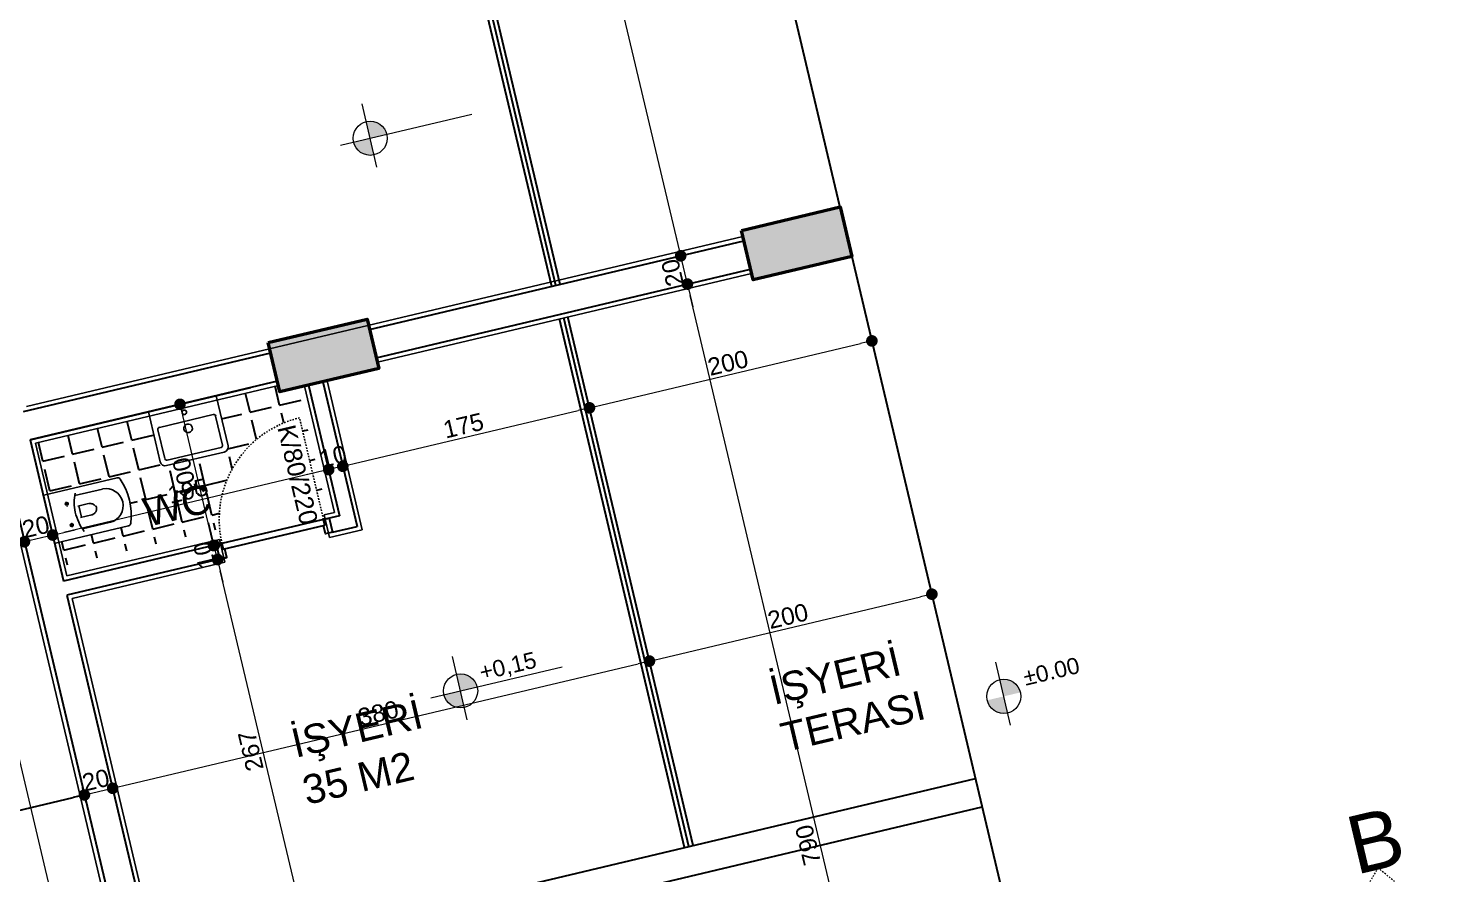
# Model space of a CAD drawing. Header units: millimetres. Extents: x 38129 to 72024, y -56282 to 16512.
# Drawn here: x 40880.7 to 40978.6, y -44560.6 to -44502.4 of the extents above; entities that cross this region are included whole.
import ezdxf

# ---------------------------------------------------------------- set-up
doc = ezdxf.new("R2010")
doc.units = ezdxf.units.MM
doc.linetypes.add('CENTER2', pattern=[1.125, 0.75, -0.125, 0.125, -0.125])
doc.linetypes.add('HIDDEN', pattern=[0.375, 0.25, -0.125])
for name, color, linetype, lineweight in [('COLUMN4', 3, 'Continuous', 50), ('DIŞÖLÇÜ', 37, 'Continuous', 0), ('DUVAR', 255, 'Continuous', 30), ('KAPI', 4, 'Continuous', 30), ('KOT', 7, 'Continuous', 20), ('M', 210, 'Continuous', 30), ('mahal', 7, 'Continuous', 5), ('pencere', 195, 'Continuous', 30), ('pencere+KAPI', 1, 'Continuous', 0), ('TARAMA', 252, 'Continuous', 0), ('ölçü İÇ', 31, 'Continuous', 0)]:
    doc.layers.add(name, color=color, linetype=linetype, lineweight=lineweight)
for name, color, linetype in [('HIDDEN', 1, 'HIDDEN'), ('sıva', 41, 'Continuous'), ('tefriş', 42, 'Continuous')]:
    doc.layers.add(name, color=color, linetype=linetype)
doc.styles.add('icdisolcu_yazi', font='arial.ttf')
doc.styles.get("Standard").update_dxf_attribs({"font": 'arial.ttf'})
doc.styles.add('style1', font='arial.ttf')
doc.dimstyles.new('İç Ölçü', dxfattribs={"dimtxt": 12, "dimasz": 8, "dimexe": 5, "dimexo": 0, "dimgap": 2, "dimtad": 1, "dimdec": 0, "dimzin": 12, "dimdsep": 46, "dimtxsty": 'icdisolcu_yazi', "dimblk": 'DOT', "dimcen": 8, "dimdle": 5, "dimclrd": 256, "dimclre": 256, "dimclrt": 7, "dimadec": 0, "dimazin": 3, "dimtfac": 1, "dimtdec": 0, "dimtix": 1, "dimtmove": 2, "dimatfit": 3, "dimldrblk": 'DOT', "dimfxl": 0, "dimtolj": 1, "dimtzin": 0, "dimlwd": -1, "dimlwe": -1, "dimarcsym": 0})

# ---------------------------------------------------------------- blocks, each defined once
blk = doc.blocks.new('_Dot')
at = {"color": 0, "lineweight": -2}
blk.add_line((-0.5, 0), (-1, 0), dxfattribs=at)
at = {"color": 0, "lineweight": 30, "const_width": 0.5}
blk.add_lwpolyline([(-0.25, 0, 1), (0.25, 0, 1)], format="xyb", close=True, dxfattribs=at)
blk = doc.blocks.new('*D175')
at = {"layer": 'Defpoints', "color": 0, "transparency": 16777216}
for p in [(37663.56, -18013.44), (37663.56, -19393.76), (37663.56, -19393.76)]:
    blk.add_point(p, dxfattribs=at)
at = {"layer": 'ölçü İÇ', "transparency": 16777216}
for p, q in [((37663.56, -18013.44), (37668.56, -18013.44)), ((37663.56, -19393.76), (37668.56, -19393.76))]:
    blk.add_line(p, q, dxfattribs=at)
at = {"layer": 'ölçü İÇ', "linetype": 'Continuous', "transparency": 16777216}
blk.add_line((37663.56, -18021.44), (37663.56, -19385.76), dxfattribs=at)
at = {"layer": 'ölçü İÇ', "transparency": 16777216, "xscale": 8, "yscale": 8, "zscale": 8}
for p, rotation in [((37663.56, -18013.44), 90), ((37663.56, -19393.76), 270)]:
    blk.add_blockref('_Dot', p, dxfattribs=dict(at, rotation=rotation))
at = {"layer": 'ölçü İÇ', "color": 7, "transparency": 16777216, "insert": (37655.43, -18703.6), "char_height": 12, "attachment_point": 5, "rotation": 90, "style": 'icdisolcu_yazi'}
blk.add_mtext('\\A1;1380', dxfattribs=at)
blk = doc.blocks.new('duravit-caro-asma-62')
for p, q in [((-458.1, 117.6), (-259.3, 117.6)), ((-387, 1), (-387.6, -2.9)), ((-386.1, 4.7), (-387, 1)), ((-385, 8.2), (-386.1, 4.7)), ((-383.7, 11.7), (-385, 8.2)), ((-382.1, 15), (-383.7, 11.7)), ((-380.3, 18.1), (-382.1, 15)), ((-378.3, 21.1), (-380.3, 18.1)), ((-376.1, 23.8), (-378.3, 21.1)), ((-373.7, 26.4), (-376.1, 23.8)), ((-371.1, 28.7), (-373.7, 26.4)), ((-368.2, 30.8), (-371.1, 28.7)), ((-365.2, 32.7), (-368.2, 30.8)), ((-362, 34.3), (-365.2, 32.7)), ((-358.6, 35.7), (-362, 34.3)), ((-355, 36.8), (-358.6, 35.7)), ((-351.2, 37.5), (-355, 36.8)), ((-347.3, 38), (-351.2, 37.5)), ((-343.1, 38.2), (-347.3, 38)), ((-344.1, 38.2), (-264.1, 38.2)), ((-271.2, 37.2), (-271.2, -41.8)), ((-388, -6.8), (-388.1, -6.8)), ((-388.1, -6.8), (-388, -10.8)), ((-387.6, -2.9), (-388, -6.8)), ((-388, -10.8), (-387.6, -14.7)), ((-387.6, -14.7), (-386.9, -10.6)), ((-386.9, -10.6), (-386, -14.3)), ((-386, -14.3), (-384.8, -10)), ((-384.8, -10), (-383.4, -13.5)), ((-383.4, -13.5), (-381.8, -16.8)), ((-381.8, -16.8), (-379.9, -20)), ((-379.9, -20), (-377.8, -23.1)), ((-377.8, -23.1), (-375.5, -25.9)), ((-375.5, -25.9), (-372.9, -28.5)), ((-372.9, -28.5), (-370.2, -30.9)), ((-370.2, -30.9), (-367.2, -33.1)), ((-367.2, -33.1), (-364.1, -35.1)), ((-364.1, -35.1), (-360.7, -36.7)), ((-360.7, -36.7), (-357.2, -38.2)), ((-357.2, -38.2), (-353.4, -39.3)), ((-353.4, -39.3), (-349.5, -40.1)), ((-349.5, -40.1), (-345.4, -40.6)), ((-345.4, -40.6), (-341.1, -40.8)), ((-264.1, -41.8), (-340.1, -41.8)), ((-458.1, -117.6), (-260.9, -117.6))]:
    blk.add_line(p, q)
at = {"color": 4, "linetype": 'CENTER2', "ltscale": 30}
for p, q in [((-208.9, 75), (-176.5, 75)), ((-193.4, 90.5), (-193.4, 57.4)), ((-208.9, -75), (-176.5, -75)), ((-193.4, -90.5), (-193.4, -57.4))]:
    blk.add_line(p, q, dxfattribs=at)
blk.add_lwpolyline([(-50, 165, 0.414214), (-55, 170), (-573.2, 170, 0.320013), (-592.1, 156.5, 0.178212), (-592.1, -156.5, 0.320013), (-573.2, -170), (-55, -170, 0.414214), (-50, -165)], format="xyb", close=True)
for centre in [(-193.4, 75), (-193.4, -75)]:
    blk.add_circle(centre, 10)
for centre, radius, start, end in [((-454.3, 0), 117.7, 91.83895, 268.16105), ((-598.4, -3.9), 360.4, 359.66393, 23.20637), ((-541.7, -3.9), 303.7, 334.68731, 359.59491)]:
    blk.add_arc(centre, radius, start, end)
blk = doc.blocks.new('A$C5F901649')
at = {"layer": 'tefriş'}
for p, q in [((0, 0), (0, 29.48)), ((2.97, 11.25), (3, 28.35)), ((3, 32.48), (37, 32.48)), ((4.12, 29.48), (35.88, 29.48)), ((37.03, 11.25), (37, 28.35)), ((40, 0), (40, 29.48)), ((35.91, 10.13), (4.09, 10.13)), ((0, 0), (20, 0)), ((40, 0), (20, 0))]:
    blk.add_line(p, q, dxfattribs=at)
for centre, radius, start, end in [((3, 29.48), 3, 90, 180), ((4.12, 28.35), 1.13, 90, 179.92376), ((35.88, 28.35), 1.13, 0.07624, 90), ((37, 29.48), 3, 0, 90), ((20, 14.45), 2.48, 90, 270), ((20, 14.45), 2.48, 270, 90), ((4.09, 11.25), 1.13, 179.92376, 270), ((35.91, 11.25), 1.13, 270, 0.07624), ((20, 5.05), 1.31, 90, 270), ((20, 5.05), 1.31, 270, 90)]:
    blk.add_arc(centre, radius, start, end, dxfattribs=at)
blk = doc.blocks.new('*U11')
for p, q in [((4, 0), (0, 0)), ((76, 0), (80, 0))]:
    blk.add_line(p, q)
blk.add_lwpolyline([(4, 0), (76, 0), (76, -4), (4, -4)], close=True)
for points in [[(0, -10), (5, -10), (5, -4)], [(80, -10), (75, -10), (75, -4)]]:
    blk.add_lwpolyline(points)
at = {"layer": 'DUVAR'}
for p, q in [((0, 0), (0, -10)), ((80, 0), (80, -10))]:
    blk.add_line(p, q, dxfattribs=at)
at = {"layer": 'HIDDEN'}
blk.add_line((4, 0), (4, 72), dxfattribs=at)
blk.add_arc((4, 0), 72, 0, 90, dxfattribs=at)
blk = doc.blocks.new('*D161')
at = {"layer": 'Defpoints', "color": 0, "transparency": 16777216}
for p in [(37828.35, -18993.76), (37829.82, -18993.76), (37828.35, -19003.75)]:
    blk.add_point(p, dxfattribs=at)
at = {"layer": 'ölçü İÇ', "linetype": 'Continuous', "transparency": 16777216}
for p, q in [((37828.35, -18985.76), (37828.35, -18977.76)), ((37828.35, -19003.75), (37828.35, -18993.76)), ((37828.35, -19011.75), (37828.35, -19019.75))]:
    blk.add_line(p, q, dxfattribs=at)
at = {"layer": 'ölçü İÇ', "transparency": 16777216}
for p, q in [((37829.82, -18993.76), (37823.35, -18993.76)), ((37828.35, -19003.75), (37833.35, -19003.75))]:
    blk.add_line(p, q, dxfattribs=at)
at = {"layer": 'ölçü İÇ', "transparency": 16777216, "xscale": 8, "yscale": 8, "zscale": 8}
for p, rotation in [((37828.35, -18993.76), 270), ((37828.35, -19003.75), 90)]:
    blk.add_blockref('_Dot', p, dxfattribs=dict(at, rotation=rotation))
at = {"layer": 'ölçü İÇ', "color": 7, "transparency": 16777216, "insert": (37820.23, -18998.76), "char_height": 12, "attachment_point": 5, "rotation": 90, "style": 'icdisolcu_yazi'}
blk.add_mtext('\\A1;10', dxfattribs=at)
blk = doc.blocks.new('*D162')
at = {"layer": 'Defpoints', "color": 0, "transparency": 16777216}
for p in [(37827.78, -18893.76), (37829.4, -18893.76), (37829.82, -18993.76)]:
    blk.add_point(p, dxfattribs=at)
at = {"layer": 'ölçü İÇ', "transparency": 16777216}
for p, q in [((37829.4, -18893.76), (37822.78, -18893.76)), ((37829.82, -18993.76), (37822.78, -18993.76))]:
    blk.add_line(p, q, dxfattribs=at)
at = {"layer": 'ölçü İÇ', "linetype": 'Continuous', "transparency": 16777216}
blk.add_line((37827.78, -18985.76), (37827.78, -18901.76), dxfattribs=at)
at = {"layer": 'ölçü İÇ', "transparency": 16777216, "xscale": 8, "yscale": 8, "zscale": 8}
for p, rotation in [((37827.78, -18893.76), 90), ((37827.78, -18993.76), 270)]:
    blk.add_blockref('_Dot', p, dxfattribs=dict(at, rotation=rotation))
at = {"layer": 'ölçü İÇ', "color": 7, "transparency": 16777216, "insert": (37819.65, -18943.76), "char_height": 12, "attachment_point": 5, "rotation": 90, "style": 'icdisolcu_yazi'}
blk.add_mtext('\\A1;100', dxfattribs=at)
blk = doc.blocks.new('*D163')
at = {"layer": 'Defpoints', "color": 0, "transparency": 16777216}
for p in [(37917.1, -18961.16), (37917.1, -18961.16), (37927.11, -18961.16)]:
    blk.add_point(p, dxfattribs=at)
at = {"layer": 'ölçü İÇ', "linetype": 'Continuous', "transparency": 16777216}
for p, q in [((37909.1, -18961.16), (37901.1, -18961.16)), ((37927.11, -18961.16), (37917.1, -18961.16)), ((37935.11, -18961.16), (37943.11, -18961.16))]:
    blk.add_line(p, q, dxfattribs=at)
at = {"layer": 'ölçü İÇ', "transparency": 16777216}
for p, q in [((37917.1, -18961.16), (37917.1, -18956.16)), ((37927.11, -18961.16), (37927.11, -18956.16))]:
    blk.add_line(p, q, dxfattribs=at)
at = {"layer": 'ölçü İÇ', "transparency": 16777216, "xscale": 8, "yscale": 8, "zscale": 8}
blk.add_blockref('_Dot', (37917.1, -18961.16), dxfattribs=at)
at = {"layer": 'ölçü İÇ', "transparency": 16777216, "xscale": 8, "yscale": 8, "zscale": 8, "rotation": 180}
blk.add_blockref('_Dot', (37927.11, -18961.16), dxfattribs=at)
at = {"layer": 'ölçü İÇ', "color": 7, "transparency": 16777216, "insert": (37922.1, -18953.04), "char_height": 12, "attachment_point": 5, "style": 'icdisolcu_yazi'}
blk.add_mtext('\\A1;10', dxfattribs=at)
blk = doc.blocks.new('*D164')
at = {"layer": 'Defpoints', "color": 0, "transparency": 16777216}
for p in [(37721.66, -18961.16), (37721.66, -18961.16), (37917.1, -18961.16)]:
    blk.add_point(p, dxfattribs=at)
at = {"layer": 'ölçü İÇ', "transparency": 16777216}
for p, q in [((37721.66, -18961.16), (37721.66, -18966.16)), ((37917.1, -18961.16), (37917.1, -18956.16))]:
    blk.add_line(p, q, dxfattribs=at)
at = {"layer": 'ölçü İÇ', "linetype": 'Continuous', "transparency": 16777216}
blk.add_line((37909.1, -18961.16), (37729.66, -18961.16), dxfattribs=at)
at = {"layer": 'ölçü İÇ', "transparency": 16777216, "xscale": 8, "yscale": 8, "zscale": 8, "rotation": 180}
blk.add_blockref('_Dot', (37721.66, -18961.16), dxfattribs=at)
at = {"layer": 'ölçü İÇ', "transparency": 16777216, "xscale": 8, "yscale": 8, "zscale": 8}
blk.add_blockref('_Dot', (37917.1, -18961.16), dxfattribs=at)
at = {"layer": 'ölçü İÇ', "color": 7, "transparency": 16777216, "insert": (37819.38, -18953.04), "char_height": 12, "attachment_point": 5, "style": 'icdisolcu_yazi'}
blk.add_mtext('\\A1;195', dxfattribs=at)
blk = doc.blocks.new('*D165')
at = {"layer": 'Defpoints', "color": 0, "transparency": 16777216}
for p in [(37701.66, -18961.16), (37701.66, -18961.16), (37721.66, -18961.16)]:
    blk.add_point(p, dxfattribs=at)
at = {"layer": 'ölçü İÇ', "linetype": 'Continuous', "transparency": 16777216}
for p, q in [((37693.66, -18961.16), (37685.66, -18961.16)), ((37721.66, -18961.16), (37701.66, -18961.16)), ((37729.66, -18961.16), (37737.66, -18961.16))]:
    blk.add_line(p, q, dxfattribs=at)
at = {"layer": 'ölçü İÇ', "transparency": 16777216}
for p, q in [((37701.66, -18961.16), (37701.66, -18966.16)), ((37721.66, -18961.16), (37721.66, -18966.16))]:
    blk.add_line(p, q, dxfattribs=at)
at = {"layer": 'ölçü İÇ', "transparency": 16777216, "xscale": 8, "yscale": 8, "zscale": 8}
blk.add_blockref('_Dot', (37701.66, -18961.16), dxfattribs=at)
at = {"layer": 'ölçü İÇ', "transparency": 16777216, "xscale": 8, "yscale": 8, "zscale": 8, "rotation": 180}
blk.add_blockref('_Dot', (37721.66, -18961.16), dxfattribs=at)
at = {"layer": 'ölçü İÇ', "color": 7, "transparency": 16777216, "insert": (37711.66, -18953.04), "char_height": 12, "attachment_point": 5, "style": 'icdisolcu_yazi'}
blk.add_mtext('\\A1;20', dxfattribs=at)
blk = doc.blocks.new('*D136')
at = {"layer": 'Defpoints', "color": 0, "transparency": 16777216}
for p in [(37927.11, -18961.16), (38101.75, -18961.16), (38101.75, -18961.16)]:
    blk.add_point(p, dxfattribs=at)
at = {"layer": 'ölçü İÇ', "transparency": 16777216}
for p, q in [((37927.11, -18961.16), (37927.11, -18966.16)), ((38101.75, -18961.16), (38101.75, -18956.16))]:
    blk.add_line(p, q, dxfattribs=at)
at = {"layer": 'ölçü İÇ', "linetype": 'Continuous', "transparency": 16777216}
blk.add_line((37935.11, -18961.16), (38093.75, -18961.16), dxfattribs=at)
at = {"layer": 'ölçü İÇ', "transparency": 16777216, "xscale": 8, "yscale": 8, "zscale": 8, "rotation": 180}
blk.add_blockref('_Dot', (37927.11, -18961.16), dxfattribs=at)
at = {"layer": 'ölçü İÇ', "transparency": 16777216, "xscale": 8, "yscale": 8, "zscale": 8}
blk.add_blockref('_Dot', (38101.75, -18961.16), dxfattribs=at)
at = {"layer": 'ölçü İÇ', "color": 7, "transparency": 16777216, "insert": (38014.43, -18953.04), "char_height": 12, "attachment_point": 5, "style": 'icdisolcu_yazi'}
blk.add_mtext('\\A1;175', dxfattribs=at)
blk = doc.blocks.new('*D137')
at = {"layer": 'Defpoints', "color": 0, "transparency": 16777216}
for p in [(38101.75, -18961.16), (38301.75, -18961.16), (38301.75, -18961.16)]:
    blk.add_point(p, dxfattribs=at)
at = {"layer": 'ölçü İÇ', "transparency": 16777216}
for p, q in [((38101.75, -18961.16), (38101.75, -18956.16)), ((38301.75, -18961.16), (38301.75, -18956.16))]:
    blk.add_line(p, q, dxfattribs=at)
at = {"layer": 'ölçü İÇ', "linetype": 'Continuous', "transparency": 16777216}
blk.add_line((38109.75, -18961.16), (38293.75, -18961.16), dxfattribs=at)
at = {"layer": 'ölçü İÇ', "transparency": 16777216, "xscale": 8, "yscale": 8, "zscale": 8, "rotation": 180}
blk.add_blockref('_Dot', (38101.75, -18961.16), dxfattribs=at)
at = {"layer": 'ölçü İÇ', "transparency": 16777216, "xscale": 8, "yscale": 8, "zscale": 8}
blk.add_blockref('_Dot', (38301.75, -18961.16), dxfattribs=at)
at = {"layer": 'ölçü İÇ', "color": 7, "transparency": 16777216, "insert": (38201.75, -18953.04), "char_height": 12, "attachment_point": 5, "style": 'icdisolcu_yazi'}
blk.add_mtext('\\A1;200', dxfattribs=at)
blk = doc.blocks.new('*D138')
at = {"layer": 'Defpoints', "color": 0, "transparency": 16777216}
for p in [(37701.66, -19140.45), (37721.66, -19140.45), (37721.66, -19140.45)]:
    blk.add_point(p, dxfattribs=at)
at = {"layer": 'ölçü İÇ', "transparency": 16777216}
for p, q in [((37721.66, -19140.45), (37721.66, -19135.45)), ((37701.66, -19140.45), (37701.66, -19145.45))]:
    blk.add_line(p, q, dxfattribs=at)
at = {"layer": 'ölçü İÇ', "linetype": 'Continuous', "transparency": 16777216}
for p, q in [((37693.66, -19140.45), (37685.66, -19140.45)), ((37701.66, -19140.45), (37721.66, -19140.45)), ((37729.66, -19140.45), (37737.66, -19140.45))]:
    blk.add_line(p, q, dxfattribs=at)
at = {"layer": 'ölçü İÇ', "transparency": 16777216, "xscale": 8, "yscale": 8, "zscale": 8}
blk.add_blockref('_Dot', (37701.66, -19140.45), dxfattribs=at)
at = {"layer": 'ölçü İÇ', "transparency": 16777216, "xscale": 8, "yscale": 8, "zscale": 8, "rotation": 180}
blk.add_blockref('_Dot', (37721.66, -19140.45), dxfattribs=at)
at = {"layer": 'ölçü İÇ', "color": 7, "transparency": 16777216, "insert": (37711.66, -19132.32), "char_height": 12, "attachment_point": 5, "style": 'icdisolcu_yazi'}
blk.add_mtext('\\A1;20', dxfattribs=at)
blk = doc.blocks.new('*D139')
at = {"layer": 'Defpoints', "color": 0, "transparency": 16777216}
for p in [(37721.66, -19140.45), (38101.75, -19140.45), (38101.75, -19140.45)]:
    blk.add_point(p, dxfattribs=at)
at = {"layer": 'ölçü İÇ', "transparency": 16777216}
for p, q in [((37721.66, -19140.45), (37721.66, -19135.45)), ((38101.75, -19140.45), (38101.75, -19135.45))]:
    blk.add_line(p, q, dxfattribs=at)
at = {"layer": 'ölçü İÇ', "linetype": 'Continuous', "transparency": 16777216}
blk.add_line((37729.66, -19140.45), (38093.75, -19140.45), dxfattribs=at)
at = {"layer": 'ölçü İÇ', "transparency": 16777216, "xscale": 8, "yscale": 8, "zscale": 8, "rotation": 180}
blk.add_blockref('_Dot', (37721.66, -19140.45), dxfattribs=at)
at = {"layer": 'ölçü İÇ', "transparency": 16777216, "xscale": 8, "yscale": 8, "zscale": 8}
blk.add_blockref('_Dot', (38101.75, -19140.45), dxfattribs=at)
at = {"layer": 'ölçü İÇ', "color": 7, "transparency": 16777216, "insert": (37911.7, -19132.32), "char_height": 12, "attachment_point": 5, "style": 'icdisolcu_yazi'}
blk.add_mtext('\\A1;380', dxfattribs=at)
blk = doc.blocks.new('*D140')
at = {"layer": 'Defpoints', "color": 0, "transparency": 16777216}
for p in [(38101.75, -19140.45), (38301.75, -19140.45), (38301.75, -19140.45)]:
    blk.add_point(p, dxfattribs=at)
at = {"layer": 'ölçü İÇ', "transparency": 16777216}
for p, q in [((38101.75, -19140.45), (38101.75, -19135.45)), ((38301.75, -19140.45), (38301.75, -19135.45))]:
    blk.add_line(p, q, dxfattribs=at)
at = {"layer": 'ölçü İÇ', "linetype": 'Continuous', "transparency": 16777216}
blk.add_line((38109.75, -19140.45), (38293.75, -19140.45), dxfattribs=at)
at = {"layer": 'ölçü İÇ', "transparency": 16777216, "xscale": 8, "yscale": 8, "zscale": 8, "rotation": 180}
blk.add_blockref('_Dot', (38101.75, -19140.45), dxfattribs=at)
at = {"layer": 'ölçü İÇ', "transparency": 16777216, "xscale": 8, "yscale": 8, "zscale": 8}
blk.add_blockref('_Dot', (38301.75, -19140.45), dxfattribs=at)
at = {"layer": 'ölçü İÇ', "color": 7, "transparency": 16777216, "insert": (38201.75, -19132.32), "char_height": 12, "attachment_point": 5, "style": 'icdisolcu_yazi'}
blk.add_mtext('\\A1;200', dxfattribs=at)
blk = doc.blocks.new('*D149')
at = {"layer": 'Defpoints', "color": 0, "transparency": 16777216}
for p in [(38187.07, -18893.76), (38187.07, -18893.76), (38187.07, -19684.08)]:
    blk.add_point(p, dxfattribs=at)
at = {"layer": 'ölçü İÇ', "transparency": 16777216}
for p, q in [((38187.07, -18893.76), (38192.07, -18893.76)), ((38187.07, -19684.08), (38192.07, -19684.08))]:
    blk.add_line(p, q, dxfattribs=at)
at = {"layer": 'ölçü İÇ', "linetype": 'Continuous', "transparency": 16777216}
blk.add_line((38187.07, -19676.08), (38187.07, -18901.76), dxfattribs=at)
at = {"layer": 'ölçü İÇ', "transparency": 16777216, "xscale": 8, "yscale": 8, "zscale": 8}
for p, rotation in [((38187.07, -18893.76), 90), ((38187.07, -19684.08), 270)]:
    blk.add_blockref('_Dot', p, dxfattribs=dict(at, rotation=rotation))
at = {"layer": 'ölçü İÇ', "color": 7, "transparency": 16777216, "insert": (38178.94, -19288.92), "char_height": 12, "attachment_point": 5, "rotation": 90, "style": 'icdisolcu_yazi'}
blk.add_mtext('\\A1;790', dxfattribs=at)
blk = doc.blocks.new('*D150')
at = {"layer": 'Defpoints', "color": 0, "transparency": 16777216}
for p in [(38187.07, -18873.76), (38187.07, -18873.76), (38187.07, -18893.76)]:
    blk.add_point(p, dxfattribs=at)
at = {"layer": 'ölçü İÇ', "linetype": 'Continuous', "transparency": 16777216}
for p, q in [((38187.07, -18865.76), (38187.07, -18857.76)), ((38187.07, -18893.76), (38187.07, -18873.76)), ((38187.07, -18901.76), (38187.07, -18909.76))]:
    blk.add_line(p, q, dxfattribs=at)
at = {"layer": 'ölçü İÇ', "transparency": 16777216}
for p, q in [((38187.07, -18873.76), (38192.07, -18873.76)), ((38187.07, -18893.76), (38192.07, -18893.76))]:
    blk.add_line(p, q, dxfattribs=at)
at = {"layer": 'ölçü İÇ', "transparency": 16777216, "xscale": 8, "yscale": 8, "zscale": 8}
for p, rotation in [((38187.07, -18873.76), 270), ((38187.07, -18893.76), 90)]:
    blk.add_blockref('_Dot', p, dxfattribs=dict(at, rotation=rotation))
at = {"layer": 'ölçü İÇ', "color": 7, "transparency": 16777216, "insert": (38178.94, -18883.76), "char_height": 12, "attachment_point": 5, "rotation": 90, "style": 'icdisolcu_yazi'}
blk.add_mtext('\\A1;20', dxfattribs=at)
blk = doc.blocks.new('*D151')
at = {"layer": 'Defpoints', "color": 0, "transparency": 16777216}
for p in [(38186.97, -18178.42), (38187.07, -18178.42), (38187.07, -18873.76)]:
    blk.add_point(p, dxfattribs=at)
at = {"layer": 'ölçü İÇ', "transparency": 16777216}
for p, q in [((38186.97, -18178.42), (38192.07, -18178.42)), ((38187.07, -18873.76), (38192.07, -18873.76))]:
    blk.add_line(p, q, dxfattribs=at)
at = {"layer": 'ölçü İÇ', "linetype": 'Continuous', "transparency": 16777216}
blk.add_line((38187.07, -18865.76), (38187.07, -18186.42), dxfattribs=at)
at = {"layer": 'ölçü İÇ', "transparency": 16777216, "xscale": 8, "yscale": 8, "zscale": 8}
for p, rotation in [((38187.07, -18178.42), 90), ((38187.07, -18873.76), 270)]:
    blk.add_blockref('_Dot', p, dxfattribs=dict(at, rotation=rotation))
at = {"layer": 'ölçü İÇ', "color": 7, "transparency": 16777216, "insert": (38178.94, -18526.09), "char_height": 12, "attachment_point": 5, "rotation": 90, "style": 'icdisolcu_yazi'}
blk.add_mtext('\\A1;695', dxfattribs=at)
blk = doc.blocks.new('wertertw')
at = {"layer": 'TARAMA', "lineweight": -3}
h = blk.add_hatch(dxfattribs=at)
h.set_pattern_fill('ANSI33', color=256, scale=2.5, style=0)
h.set_pattern_definition([(45, (-86643.698, -32547.66), (-11.2253202, 11.2253202), []), (45, (-86632.472, -32547.66), (-11.2253202, 11.2253202), [7.9375, -3.96875])])
h.paths.add_polyline_path([(-616.25, 351.94), (-616.25, -88.06), (-306.25, -88.06), (-306.25, -68.06), (-596.25, -68.06), (-596.25, 331.94), (-306.25, 331.94), (-306.25, 351.94)])
h.paths.add_polyline_path([(38.75, -338.06), (78.75, -338.06), (78.75, -378.06), (38.75, -378.06)])
h.paths.add_polyline_path([(-471.25, -318.06), (-441.25, -318.06), (-441.25, -378.06), (-471.25, -378.06)])
h.paths.add_polyline_path([(-961.25, -318.06), (-931.25, -318.06), (-931.25, -378.06), (-961.25, -378.06)])
h.paths.add_polyline_path([(343.75, -163.06), (413.75, -163.06), (413.75, -198.06), (343.75, -198.06)])
h.paths.add_polyline_path([(8.75, -163.06), (78.75, -163.06), (78.75, -198.06), (8.75, -198.06)])
h.paths.add_polyline_path([(-1036.25, -148.06), (-906.25, -148.06), (-906.25, -178.06), (-1036.25, -178.06)])
h.paths.add_polyline_path([(-976.25, 256.94), (-916.25, 256.94), (-916.25, 226.94), (-976.25, 226.94)])
h.paths.add_polyline_path([(343.75, 459.44), (413.75, 459.44), (413.75, 424.44), (343.75, 424.44)])
h.paths.add_polyline_path([(8.75, 459.44), (78.75, 459.44), (78.75, 424.44), (8.75, 424.44)])
h.paths.add_polyline_path([(-616.25, 531.94), (-306.25, 531.94), (-306.25, 511.94), (-616.25, 511.94)])
h.paths.add_polyline_path([(-976.25, 656.94), (-916.25, 656.94), (-916.25, 626.94), (-976.25, 626.94)])
h.paths.add_polyline_path([(-616.25, 971.94), (-306.25, 971.94), (-306.25, 951.94), (-616.25, 951.94)])
h.paths.add_polyline_path([(343.75, 1081.94), (413.75, 1081.94), (413.75, 1046.94), (343.75, 1046.94)])
h.paths.add_polyline_path([(8.75, 1081.94), (78.75, 1081.94), (78.75, 1046.94), (8.75, 1046.94)])
h.paths.add_polyline_path([(-1036.25, 1061.94), (-906.25, 1061.94), (-906.25, 1031.94), (-1036.25, 1031.94)])
h.paths.add_polyline_path([(-931.25, 1286.94), (-901.25, 1286.94), (-901.25, 1226.94), (-931.25, 1226.94)])
h.paths.add_polyline_path([(68.75, 1332.04), (108.75, 1332.04), (108.75, 1292.04), (68.75, 1292.04)])
h.paths.add_polyline_path([(-511.25, 1332.04), (-481.25, 1332.04), (-481.25, 1252.04), (-511.25, 1252.04)])
at = {"layer": 'COLUMN4', "color": 3}
for points in [[(8.75, 459.44), (78.75, 459.44), (78.75, 424.44), (8.75, 424.44)], [(343.75, 459.44), (413.75, 459.44), (413.75, 424.44), (343.75, 424.44)]]:
    blk.add_lwpolyline(points, close=True, dxfattribs=at)
blk = doc.blocks.new('*D114')
at = {"layer": 'Defpoints', "color": 0, "transparency": 16777216}
for p in [(37701.66, -19140.45), (37701.66, -19157.18), (37581.87, -19171.62)]:
    blk.add_point(p, dxfattribs=at)
at = {"layer": 'M', "transparency": 16777216}
for p, q in [((37581.87, -19145.45), (37581.87, -19135.45)), ((37701.66, -19145.45), (37701.66, -19135.45))]:
    blk.add_line(p, q, dxfattribs=at)
at = {"layer": 'M', "linetype": 'Continuous', "transparency": 16777216}
blk.add_line((37589.87, -19140.45), (37693.66, -19140.45), dxfattribs=at)
at = {"layer": 'M', "transparency": 16777216, "xscale": 8, "yscale": 8, "zscale": 8, "rotation": 180}
blk.add_blockref('_Dot', (37581.87, -19140.45), dxfattribs=at)
at = {"layer": 'M', "transparency": 16777216, "xscale": 8, "yscale": 8, "zscale": 8}
blk.add_blockref('_Dot', (37701.66, -19140.45), dxfattribs=at)
at = {"layer": 'M', "color": 7, "transparency": 16777216, "insert": (37641.77, -19132.32), "char_height": 12, "attachment_point": 5, "style": 'icdisolcu_yazi'}
blk.add_mtext('\\A1;120', dxfattribs=at)
blk = doc.blocks.new('*D120')
at = {"layer": 'Defpoints', "color": 0, "transparency": 16777216}
for p in [(37814.1, -19003.75), (37828.35, -19003.75), (37848.02, -19271)]:
    blk.add_point(p, dxfattribs=at)
at = {"layer": 'ölçü İÇ', "transparency": 16777216}
for p, q in [((37823.35, -19003.75), (37833.35, -19003.75)), ((37833.35, -19271), (37823.35, -19271))]:
    blk.add_line(p, q, dxfattribs=at)
at = {"layer": 'ölçü İÇ', "linetype": 'Continuous', "transparency": 16777216}
blk.add_line((37828.35, -19263), (37828.35, -19011.75), dxfattribs=at)
at = {"layer": 'ölçü İÇ', "transparency": 16777216, "xscale": 8, "yscale": 8, "zscale": 8}
for p, rotation in [((37828.35, -19003.75), 90), ((37828.35, -19271), 270)]:
    blk.add_blockref('_Dot', p, dxfattribs=dict(at, rotation=rotation))
at = {"layer": 'ölçü İÇ', "color": 7, "transparency": 16777216, "insert": (37820.23, -19137.38), "char_height": 12, "attachment_point": 5, "rotation": 90, "style": 'icdisolcu_yazi'}
blk.add_mtext('\\A1;267', dxfattribs=at)
blk = doc.blocks.new('RTY45TGDFGS')
at = {"layer": 'KOT'}
for points in [[(37997.54, -18733.84), (37997.54, -18745.61), (38009.3, -18745.61, 0.414214)], [(37997.54, -18745.61), (37985.77, -18745.61, 0.414214), (37997.54, -18757.37)], [(37970.4, -19118.66), (37970.4, -19130.43), (37982.17, -19130.43, 0.414214)], [(37970.4, -19130.43), (37958.63, -19130.43, 0.414214), (37970.4, -19142.2)], [(38333.76, -19208.59), (38333.76, -19220.36), (38345.53, -19220.36, 0.414214)], [(38333.76, -19220.36), (38321.99, -19220.36, 0.414214), (38333.76, -19232.12)]]:
    blk.add_hatch(color=256, dxfattribs=at).paths.add_polyline_path(points)
at = {"layer": 'M'}
h = blk.add_hatch(dxfattribs=at)
h.set_pattern_fill('ANGLE', color=256, scale=3)
h.set_pattern_definition([(0, (0, -4343.514), (0, 20.955), [15.24, -5.715]), (90, (0, -4343.514), (-20.955, 1e-15), [15.24, -5.715])])
h.paths.add_polyline_path([(37914.11, -18901.33), (37896.79, -18901.33), (37896.79, -18896.82), (37853.4, -18896.81), (37853.4, -18929.13, -0.414214), (37849.8, -18932.73), (37809, -18932.73, -0.414214), (37805.4, -18929.13), (37805.4, -18896.79), (37724.66, -18896.76), (37724.66, -18933), (37773.98, -18933, -0.320013), (37775.87, -18934.35, -0.178212), (37775.88, -18965.65, -0.320013), (37773.99, -18967), (37724.66, -18967), (37724.66, -18983.67), (37834.53, -18983.67, -0.373619), (37905.82, -18921.75), (37905.82, -18983.67), (37914.11, -18983.67)])
h.paths.add_polyline_path([(37832.11, -18961.26), (37832.11, -18927.29), (37807.38, -18927.29), (37807.38, -18961.26)], flags=24)
h.paths.add_polyline_path([(37909.27, -18965.49), (37933.92, -18965.49), (37933.92, -18940.76), (37909.27, -18940.76)], flags=9)
h.paths.add_polyline_path([(37801.82, -18965.49), (37835.79, -18965.49), (37835.79, -18940.76), (37801.82, -18940.76)], flags=8)
h.paths.add_polyline_path([(37781.12, -18981.71), (37837.67, -18981.71), (37837.67, -18940.49), (37781.12, -18940.49)], flags=24)
at = {"layer": 'DUVAR'}
for p, q in [((37701.66, -18617.9), (37701.66, -19393.76)), ((37721.66, -18873.76), (37896.79, -18873.76)), ((37966.66, -18873.76), (38231.79, -18873.76)), ((37721.66, -18893.76), (37878.01, -18893.76)), ((37896.79, -18893.76), (37721.66, -18893.76)), ((37721.66, -18893.76), (37721.66, -18993.75)), ((37966.66, -18893.76), (38231.79, -18893.76)), ((37917.09, -18901.33), (37917.11, -18993.75)), ((37927.1, -18901.33), (37927.11, -19003.75)), ((37833.82, -18993.75), (37721.66, -18993.75)), ((37917.11, -18993.75), (37897.63, -18993.75)), ((37721.66, -19003.75), (37721.66, -19271)), ((37834.82, -19003.75), (37721.66, -19003.75)), ((37909.82, -19003.75), (37927.11, -19003.75)), ((37721.66, -19271), (38301.75, -19271)), ((37721.66, -19291), (38301.75, -19291))]:
    blk.add_line(p, q, dxfattribs=at)
at = {"layer": 'KOT'}
for p, q in [((37997.37, -18766.09), (37997.54, -18721.32)), ((37976.45, -18745.61), (38069.43, -18745.61)), ((37970.24, -19150.91), (37970.4, -19106.15)), ((37949.32, -19130.43), (38042.3, -19130.43)), ((38333.6, -19240.84), (38333.76, -19196.07))]:
    blk.add_line(p, q, dxfattribs=at)
for centre in [(37997.54, -18745.61), (37970.4, -19130.43), (38333.76, -19220.36)]:
    blk.add_circle(centre, 11.77, dxfattribs=at)
at = {"layer": 'pencere'}
for p, q in [((38095.75, -18873.76), (38095.75, -18501.76)), ((38098.75, -18873.76), (38098.75, -18501.76)), ((38101.75, -18873.76), (38101.75, -18501.76)), ((38301.75, -18873.76), (38301.75, -18501.76)), ((38095.75, -19271), (38095.75, -18896.76)), ((38098.75, -19271), (38098.75, -18896.76)), ((38101.75, -19271), (38101.75, -18896.76)), ((38301.75, -19503.78), (38301.75, -18896.76))]:
    blk.add_line(p, q, dxfattribs=at)
at = {"layer": 'pencere+KAPI', "linetype": 'HIDDEN'}
blk.add_lwpolyline([(38595.53, -19444.75), (38557.35, -19394.79), (38509.69, -19444.75)], dxfattribs=at)
at = {"layer": 'sıva'}
for p, q in [((37724.66, -18870.76), (38231.79, -18870.76)), ((37896.79, -18896.82), (37724.66, -18896.76)), ((37724.66, -18896.76), (37724.66, -18990.75)), ((37914.11, -18990.75), (37914.11, -18901.33)), ((37930.1, -18901.33), (37930.11, -19006.75)), ((38231.79, -18896.84), (37966.79, -18896.86)), ((37724.66, -18990.75), (37832.78, -18990.75)), ((37832.78, -18990.75), (37832.78, -19006.76)), ((37906.82, -19006.75), (37906.82, -18990.75)), ((37906.82, -18990.75), (37914.11, -18990.75)), ((37832.78, -19006.76), (37724.66, -19006.76)), ((37724.66, -19006.76), (37724.66, -19271)), ((37930.11, -19006.75), (37906.82, -19006.75))]:
    blk.add_line(p, q, dxfattribs=at)
blk.add_lwpolyline([(37702.98, -17672.36), (37701.66, -17672.36), (37698.66, -17672.36), (37698.66, -17993.44), (37698.66, -17990.44), (37659.16, -17990.44), (37656.16, -17990.44), (37656.16, -18013.44), (37656.16, -18016.44), (37701.66, -18016.44), (37698.66, -18016.44), (37698.66, -19390.76), (37584.86, -19390.76), (37584.86, -19362.62), (37561.87, -19362.62)], dxfattribs=at)
at = {"layer": 'DIŞÖLÇÜ'}
blk.add_blockref('wertertw', (37888.04, -19325.78), dxfattribs=at)
at = {"layer": 'KAPI', "xscale": -1, "rotation": 0.0049941619531868}
blk.add_blockref('*U11', (37909.82, -18993.75), dxfattribs=at)
at = {"layer": 'tefriş', "rotation": 180.0027645678412}
for name, p, xscale, yscale, zscale in [('A$C5F901649', (37805.4, -18893.76), -1.199999999953434, 1.199999999953434, 1.199999999953433), ('duravit-caro-asma-62', (37716.67, -18950), 0.09999999997671699, 0.09999999997671699, 0.09999999997671699)]:
    blk.add_blockref(name, p, dxfattribs=dict(at, xscale=xscale, yscale=yscale, zscale=zscale))
at = {"layer": 'mahal', "insert": (37786.46, -18971.13), "char_height": 20, "attachment_point": 7, "rotation": 0.00276}
blk.add_mtext_dynamic_manual_height_columns('WC', width=250.3432, gutter_width=12.5, heights=[0], dxfattribs=at)
at = {"layer": 'mahal', "char_height": 11.25, "width": 137.9602, "attachment_point": 3, "style": 'style1'}
for s, insert in [('+0,15', (38025.91, -19115.57)), ('%%P0.00', (38389.26, -19205.49))]:
    blk.add_mtext(s, dxfattribs=dict(at, insert=insert))
at = {"layer": 'mahal', "char_height": 20, "attachment_point": 1}
for s, insert in [('İŞYERİ\\P35 M2', (37849.1, -19129.15)), ('İŞYERİ\\PTERASI', (38178.18, -19169.68))]:
    blk.add_mtext_dynamic_manual_height_columns(s, width=250.3432, gutter_width=12.5, heights=[0], dxfattribs=dict(at, insert=insert))
at = {"layer": 'pencere+KAPI', "insert": (37889.14, -18924.72), "char_height": 12.5, "width": 27.0954, "attachment_point": 7, "rotation": 270.00499, "style": 'style1'}
blk.add_mtext('K/80/220', dxfattribs=at)
at = {"layer": 'pencere+KAPI', "linetype": 'HIDDEN', "insert": (38541.35, -19395.99), "char_height": 40, "width": 1884.4985, "attachment_point": 7}
blk.add_mtext('B', dxfattribs=at)
at = {"layer": 'M'}
dim = blk.add_linear_dim(base=(37701.66, -19140.45), p1=(37581.87, -19171.62), p2=(37701.66, -19157.18), dimstyle='İç Ölçü', dxfattribs=at)
dim.commit()
dim.dimension.update_dxf_attribs({"geometry": '*D114', "text_midpoint": (37641.77, -19132.32)})
at = {"layer": 'ölçü İÇ'}
for base, p1, p2, picture, middle in [((37663.56, -19393.76), (37663.56, -18013.44), (37663.56, -19393.76), '*D175', (37655.43, -18703.6)), ((38187.07, -18178.42), (38187.07, -18873.76), (38186.97, -18178.42), '*D151', (38178.94, -18526.09)), ((38187.07, -18873.76), (38187.07, -18893.76), (38187.07, -18873.76), '*D150', (38178.94, -18883.76)), ((37827.78, -18893.76), (37829.82, -18993.76), (37829.4, -18893.76), '*D162', (37819.65, -18943.76)), ((38187.07, -18893.76), (38187.07, -19684.08), (38187.07, -18893.76), '*D149', (38178.94, -19288.92)), ((37828.35, -18993.76), (37828.35, -19003.75), (37829.82, -18993.76), '*D161', (37820.23, -18998.76)), ((37828.35, -19003.75), (37848.02, -19271), (37814.1, -19003.75), '*D120', (37820.23, -19137.38))]:
    dim = blk.add_linear_dim(base=base, p1=p1, p2=p2, angle=90, dimstyle='İç Ölçü', dxfattribs=at)
    dim.commit()
    dim.dimension.update_dxf_attribs({"geometry": picture, "text_midpoint": middle})
for base, p1, p2, picture, middle in [((37701.66, -18961.16), (37721.66, -18961.16), (37701.66, -18961.16), '*D165', (37711.66, -18953.04)), ((37721.66, -18961.16), (37917.1, -18961.16), (37721.66, -18961.16), '*D164', (37819.38, -18953.04)), ((37917.1, -18961.16), (37927.11, -18961.16), (37917.1, -18961.16), '*D163', (37922.1, -18953.04)), ((38101.75, -18961.16), (37927.11, -18961.16), (38101.75, -18961.16), '*D136', (38014.43, -18953.04)), ((38301.75, -18961.16), (38101.75, -18961.16), (38301.75, -18961.16), '*D137', (38201.75, -18953.04)), ((37721.66, -19140.45), (37701.66, -19140.45), (37721.66, -19140.45), '*D138', (37711.66, -19132.32)), ((38101.75, -19140.45), (37721.66, -19140.45), (38101.75, -19140.45), '*D139', (37911.7, -19132.32)), ((38301.75, -19140.45), (38101.75, -19140.45), (38301.75, -19140.45), '*D140', (38201.75, -19132.32))]:
    dim = blk.add_linear_dim(base=base, p1=p1, p2=p2, dimstyle='İç Ölçü', dxfattribs=at)
    dim.commit()
    dim.dimension.update_dxf_attribs({"geometry": picture, "text_midpoint": middle})
blk = doc.blocks.new('E34ED')
at = {"layer": 'TARAMA', "rotation": 13.32768646837602}
blk.add_blockref('RTY45TGDFGS', (-1669.08, -15247.56), dxfattribs=at)

msp = doc.modelspace()

# ---------------------------------------------------------------- block references
at = {"layer": 'DIŞÖLÇÜ', "xscale": 0.1, "yscale": 0.1, "zscale": 0.1}
msp.add_blockref('E34ED', (36941.639, -42037.032), dxfattribs=at)

doc.saveas('drawing.dxf')
